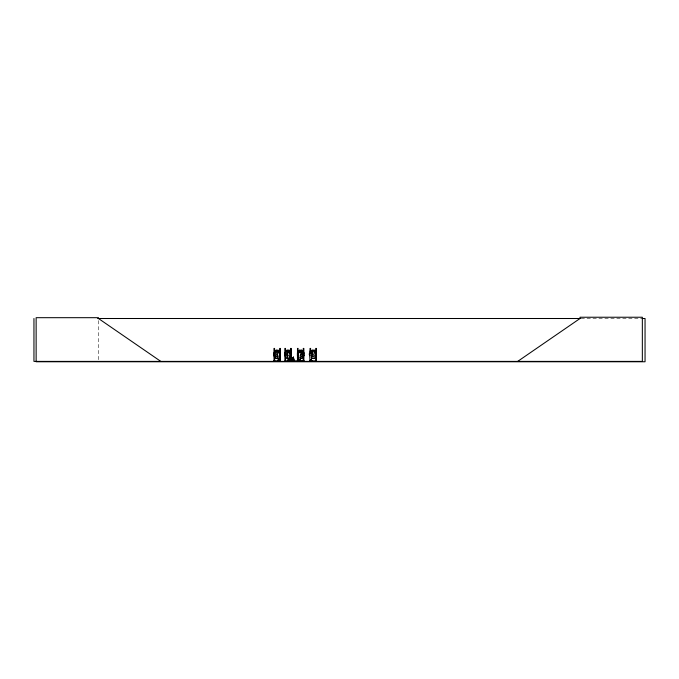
<?xml version="1.0" encoding="UTF-8"?>
<svg xmlns="http://www.w3.org/2000/svg" width="679" height="679" viewBox="0 0 679 679"><rect width="100%" height="100%" fill="white"/><g stroke="black" fill="none" stroke-linecap="round" stroke-linejoin="round"><path stroke-width="0.51" stroke-dasharray="3.4 2.55" d="M581.063 318.502L640.857 318.502M98.472 320.59L98.472 360.354"/><path stroke-width="1.02" d="M293.184 361.347L293.353 357.247L293.158 359.293M279.612 360.744L279.909 355.185A1.443 1.443 0 0 0 279.612 352.919M287.989 351.357C288.49 349.549 290.468 351.739 289.432 352.919A1.443 1.443 0 0 1 289.729 355.185L289.432 360.744L287.989 360.744M309.98 351.357C310.481 349.549 312.459 351.739 311.423 352.919A1.443 1.443 0 0 1 311.72 355.185L311.423 360.744L309.98 360.744L309.683 355.185A1.443 1.443 0 0 1 309.98 352.919L312.119 350.16L314.318 350.16L316.482 352.902L316.482 355.652L314.318 358.393L312.119 358.393M292.641 361.347L293.269 357.247L294.27 361.347M292.496 361.347L293.209 357.247M299.863 352.146L300.322 350.585L301.035 350.585L301.756 354.132L300.322 355.202M287.989 360.744L287.692 355.185A1.443 1.443 0 0 1 287.989 352.919L288.1 352.842M276.098 350.228L275.037 352.927L275.037 354.99L276.463 356.619L277.881 356.619M298.556 352.927L299.626 350.228L297.495 352.927M311.44 352.028L312.153 350.228M273.892 361.313L273.909 360.77L274.622 360.77M279.349 357.018L280.427 355.652M284.874 352.927L287.005 350.228L285.944 352.927L285.944 354.99L287.37 356.619M289.135 358.325L291.266 355.626M289.169 358.393L291.333 355.652M303.886 355.626L301.756 358.325L300.339 358.325M301.408 356.619L302.809 354.99L302.809 352.927L301.756 350.228L303.886 352.927M277.652 361.381L277.804 360.456L277.974 361.058M278.246 361.398L277.838 361.296M278.067 361.381L280.147 361.381M280.444 361.041L280.325 348.42L279.74 348.42L279.604 361.381M287.344 361.381L287.811 361.381M289.135 361.389C289.296 361.958 290.34 360.048 289.636 361.058M289.254 361.287C291.664 361.398 283.559 361.101 289.729 361.058M298.505 361.211L300.729 361.058M298.395 361.389L298.624 360.456L298.794 361.058M298.811 361.389L298.497 361.398M300.084 361.381L300.398 361.296M300.627 361.381L300.619 360.456L300.839 361.381M311.415 361.381C308.3 359.327 310.21 362.365 309.632 361.211L309.649 361.296M310.074 361.296L309.505 361.211M310.048 361.211L309.632 361.211M311.075 361.381L311.797 361.211L311.254 361.389M517.687 361.398L580.019 318.502L580.019 317.237L642.342 317.237L642.342 361.398L33.95 361.398L33.95 318.502M279.29 361.398L279.807 360.456L280.138 361.389M287.811 361.058C287.438 359.556 287.633 361.958 288.074 361.398M287.65 361.398L287.514 361.211M300.39 361.398L300.814 361.398M311.661 361.398L311.797 360.456L311.669 361.211M284.688 361.355L285.528 360.77M297.3 361.355L298.149 360.77L298.149 361.398M97.674 318.502L580.341 318.502M641.867 318.502L645.05 318.502L645.05 361.763L36.14 361.763L36.14 317.687L98.472 317.687L98.472 318.502L160.796 361.398M277.507 355.202L276.803 355.202L276.107 354.132L276.803 350.585L277.507 350.585L278.237 352.927M288.414 355.202L287.709 355.202L287.013 354.132L287.709 350.585L288.414 350.585L289.144 352.927M278.229 358.325L276.098 358.325L273.968 355.626L273.9 352.902L276.064 350.16L278.263 350.16L280.427 352.902M287.005 358.325L288.431 358.325M314.284 358.325L312.153 358.325L311.092 356.976M278.263 358.393L276.064 358.393L273.9 355.652M288.439 358.393L286.971 358.393L284.807 355.652L284.807 352.902L286.971 350.16L289.169 350.16L291.333 352.902M300.322 358.393L301.79 358.393L303.954 355.652L303.954 352.902L301.79 350.16L299.592 350.16L297.427 352.902L297.427 355.652L299.049 357.706M289.05 359.794L288.388 359.794L288.388 361.058M280.393 360.77L278.169 360.744L277.872 355.185A1.443 1.443 0 0 1 278.169 352.919C276.854 350.075 280.928 350.075 279.612 352.919M290.578 360.77L291.299 360.77M303.92 360.77L303.19 360.77L303.199 361.398L303.267 348.42L303.853 348.42L303.878 361.398M315.718 360.77L316.448 360.77L316.406 361.398L316.38 348.42L315.786 348.42L315.718 361.398M274.622 360.948L279.672 360.948M285.528 360.948L303.199 360.948M310.159 360.939L315.727 360.948M277.686 361.058L279.909 361.058M309.505 361.058L311.72 361.058M298.488 361.296L300.822 361.296M300.941 361.398L300.245 361.211M311.084 354.99L312.518 356.619L313.936 356.619L315.336 354.99L315.336 352.927L314.284 350.228M291.266 352.927L289.135 350.228L290.196 352.927L290.196 354.99M293.498 359.293L293.413 357.247L294.126 361.347M293.447 357.247L293.778 361.347M315.862 360.77L315.854 361.398M311.041 361.058L311.041 359.794L310.379 359.794L310.379 361.058M310.609 353.411L310.609 348.42L310.023 348.42L309.955 355.652M310.676 361.398L310.609 360.77L309.955 360.77L309.989 361.398M310.541 360.77L310.541 361.398M310.091 360.77L310.091 361.398M303.776 360.77L303.785 361.398M300.05 361.058L300.05 359.794L299.388 359.794L299.388 361.058M298.013 361.398L298.081 348.42L297.495 348.42L297.461 361.398M291.266 361.398L291.232 348.42L290.646 348.42L290.578 361.398M291.164 360.77L291.164 361.398M290.646 348.42L290.646 361.398M289.789 360.456L289.695 361.211M289.05 359.794L289.05 361.058M287.989 351.357L287.989 352.919M285.528 361.398L285.46 348.42L284.874 348.42L284.942 361.398M285.401 360.77L285.392 361.398M280.257 360.77L280.257 361.398M279.23 361.058L279.23 359.794L278.568 359.794L278.568 361.058M274.622 361.398L274.562 348.42L273.968 348.42L274.036 361.398M274.486 360.77L274.494 361.398M300.729 355.185L300.432 360.744L298.989 360.744L298.692 355.185A1.443 1.443 0 0 1 298.989 352.919C297.674 350.075 301.748 350.075 300.432 352.919A1.443 1.443 0 0 1 300.729 355.185M312.849 350.585L312.162 354.132L312.849 355.202L313.562 355.202L314.284 352.927L313.562 350.585L312.849 350.585"/></g></svg>
